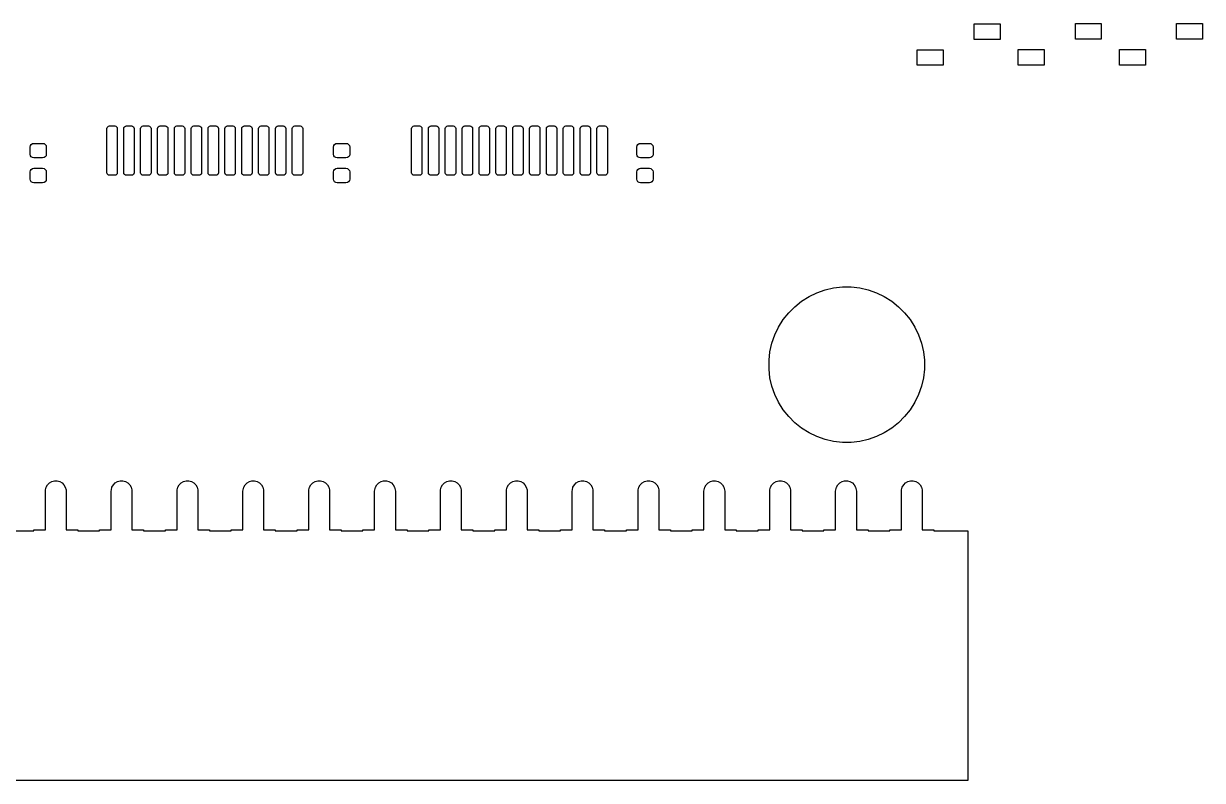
# Model space of a CAD drawing. Header units: inches. Extents: x 2.95 to 6.5, y -4.57 to -2.07.
# Drawn here: x 4.714 to 6.504, y -4.566 to -3.417 of the extents above; entities that cross this region are included whole.
import ezdxf

# ---------------------------------------------------------------- set-up
doc = ezdxf.new("R2010")
doc.units = ezdxf.units.IN
doc.header["$MEASUREMENT"] = 0
doc.layers.add('BLACK', color=7, linetype='CONTINUOUS')

msp = doc.modelspace()

# ---------------------------------------------------------------- linework, layer by layer
at = {"layer": 'BLACK', "linetype": 'CONTINUOUS'}
for p, q in [((6.1575, -3.4413), (6.1575, -3.4177)), ((6.1575, -3.4177), (6.1969, -3.4177)), ((6.1969, -3.4177), (6.1969, -3.4413)), ((6.311, -3.4409), (6.311, -3.4173)), ((6.311, -3.4173), (6.3504, -3.4173)), ((6.3504, -3.4173), (6.3504, -3.4409)), ((6.4646, -3.4409), (6.4646, -3.4173)), ((6.4646, -3.4173), (6.5039, -3.4173)), ((6.5039, -3.4173), (6.5039, -3.4409)), ((6.1969, -3.4413), (6.1575, -3.4413)), ((6.3504, -3.4409), (6.311, -3.4409)), ((6.5039, -3.4409), (6.4646, -3.4409)), ((6.0709, -3.4807), (6.0709, -3.4571)), ((6.0709, -3.4571), (6.1102, -3.4571)), ((6.1102, -3.4571), (6.1102, -3.4807)), ((6.2244, -3.4803), (6.2244, -3.4567)), ((6.2244, -3.4567), (6.2638, -3.4567)), ((6.2638, -3.4567), (6.2638, -3.4803)), ((6.378, -3.4803), (6.378, -3.4567)), ((6.378, -3.4567), (6.4173, -3.4567)), ((6.4173, -3.4567), (6.4173, -3.4803)), ((6.1102, -3.4807), (6.0709, -3.4807)), ((6.2638, -3.4803), (6.2244, -3.4803)), ((6.4173, -3.4803), (6.378, -3.4803)), ((4.8406, -3.5768), (4.8409, -3.5753)), ((4.8406, -3.6437), (4.8406, -3.5768)), ((4.8409, -3.5753), (4.8417, -3.574)), ((4.8417, -3.574), (4.843, -3.5731)), ((4.843, -3.5731), (4.8445, -3.5728)), ((4.8445, -3.5728), (4.8524, -3.5728)), ((4.8524, -3.5728), (4.8539, -3.5731)), ((4.8539, -3.5731), (4.8551, -3.574)), ((4.8551, -3.574), (4.856, -3.5753)), ((4.856, -3.5753), (4.8563, -3.5768)), ((4.8563, -3.5768), (4.8563, -3.6437)), ((4.8661, -3.5768), (4.8664, -3.5753)), ((4.8661, -3.6437), (4.8661, -3.5768)), ((4.8664, -3.5753), (4.8673, -3.574)), ((4.8673, -3.574), (4.8686, -3.5731)), ((4.8686, -3.5731), (4.8701, -3.5728)), ((4.8701, -3.5728), (4.878, -3.5728)), ((4.878, -3.5728), (4.8795, -3.5731)), ((4.8795, -3.5731), (4.8807, -3.574)), ((4.8807, -3.574), (4.8816, -3.5753)), ((4.8816, -3.5753), (4.8819, -3.5768)), ((4.8819, -3.5768), (4.8819, -3.6437)), ((4.8917, -3.5768), (4.892, -3.5753)), ((4.8917, -3.6437), (4.8917, -3.5768)), ((4.892, -3.5753), (4.8929, -3.574)), ((4.8929, -3.574), (4.8942, -3.5731)), ((4.8942, -3.5731), (4.8957, -3.5728)), ((4.8957, -3.5728), (4.9035, -3.5728)), ((4.9035, -3.5728), (4.905, -3.5731)), ((4.905, -3.5731), (4.9063, -3.574)), ((4.9063, -3.574), (4.9072, -3.5753)), ((4.9072, -3.5753), (4.9075, -3.5768)), ((4.9075, -3.5768), (4.9075, -3.6437)), ((4.9173, -3.5768), (4.9176, -3.5753)), ((4.9173, -3.6437), (4.9173, -3.5768)), ((4.9176, -3.5753), (4.9185, -3.574)), ((4.9185, -3.574), (4.9198, -3.5731)), ((4.9198, -3.5731), (4.9213, -3.5728)), ((4.9213, -3.5728), (4.9291, -3.5728)), ((4.9291, -3.5728), (4.9306, -3.5731)), ((4.9306, -3.5731), (4.9319, -3.574)), ((4.9319, -3.574), (4.9328, -3.5753)), ((4.9328, -3.5753), (4.9331, -3.5768)), ((4.9331, -3.5768), (4.9331, -3.6437)), ((4.9429, -3.5768), (4.9432, -3.5753)), ((4.9429, -3.6437), (4.9429, -3.5768)), ((4.9432, -3.5753), (4.9441, -3.574)), ((4.9441, -3.574), (4.9453, -3.5731)), ((4.9453, -3.5731), (4.9469, -3.5728)), ((4.9469, -3.5728), (4.9547, -3.5728)), ((4.9547, -3.5728), (4.9562, -3.5731)), ((4.9562, -3.5731), (4.9575, -3.574)), ((4.9575, -3.574), (4.9584, -3.5753)), ((4.9584, -3.5753), (4.9587, -3.5768)), ((4.9587, -3.5768), (4.9587, -3.6437)), ((4.9685, -3.5768), (4.9688, -3.5753)), ((4.9685, -3.6437), (4.9685, -3.5768)), ((4.9688, -3.5753), (4.9697, -3.574)), ((4.9697, -3.574), (4.9709, -3.5731)), ((4.9709, -3.5731), (4.9724, -3.5728)), ((4.9724, -3.5728), (4.9803, -3.5728)), ((4.9803, -3.5728), (4.9818, -3.5731)), ((4.9818, -3.5731), (4.9831, -3.574)), ((4.9831, -3.574), (4.984, -3.5753)), ((4.984, -3.5753), (4.9843, -3.5768)), ((4.9843, -3.5768), (4.9843, -3.6437)), ((4.9941, -3.5768), (4.9944, -3.5753)), ((4.9941, -3.6437), (4.9941, -3.5768)), ((4.9944, -3.5753), (4.9952, -3.574)), ((4.9952, -3.574), (4.9965, -3.5731)), ((4.9965, -3.5731), (4.998, -3.5728)), ((4.998, -3.5728), (5.0059, -3.5728)), ((5.0059, -3.5728), (5.0074, -3.5731)), ((5.0074, -3.5731), (5.0087, -3.574)), ((5.0087, -3.574), (5.0095, -3.5753)), ((5.0095, -3.5753), (5.0098, -3.5768)), ((5.0098, -3.5768), (5.0098, -3.6437)), ((5.0197, -3.5768), (5.02, -3.5753)), ((5.0197, -3.6437), (5.0197, -3.5768)), ((5.02, -3.5753), (5.0208, -3.574)), ((5.0208, -3.574), (5.0221, -3.5731)), ((5.0221, -3.5731), (5.0236, -3.5728)), ((5.0236, -3.5728), (5.0315, -3.5728)), ((5.0315, -3.5728), (5.033, -3.5731)), ((5.033, -3.5731), (5.0343, -3.574)), ((5.0343, -3.574), (5.0351, -3.5753)), ((5.0351, -3.5753), (5.0354, -3.5768)), ((5.0354, -3.5768), (5.0354, -3.6437)), ((5.0453, -3.5768), (5.0456, -3.5753)), ((5.0453, -3.6437), (5.0453, -3.5768)), ((5.0456, -3.5753), (5.0464, -3.574)), ((5.0464, -3.574), (5.0477, -3.5731)), ((5.0477, -3.5731), (5.0492, -3.5728)), ((5.0492, -3.5728), (5.0571, -3.5728)), ((5.0571, -3.5728), (5.0586, -3.5731)), ((5.0586, -3.5731), (5.0599, -3.574)), ((5.0599, -3.574), (5.0607, -3.5753)), ((5.0607, -3.5753), (5.061, -3.5768)), ((5.061, -3.5768), (5.061, -3.6437)), ((5.0709, -3.5768), (5.0712, -3.5753)), ((5.0709, -3.6437), (5.0709, -3.5768)), ((5.0712, -3.5753), (5.072, -3.574)), ((5.072, -3.574), (5.0733, -3.5731)), ((5.0733, -3.5731), (5.0748, -3.5728)), ((5.0748, -3.5728), (5.0827, -3.5728)), ((5.0827, -3.5728), (5.0842, -3.5731)), ((5.0842, -3.5731), (5.0855, -3.574)), ((5.0855, -3.574), (5.0863, -3.5753)), ((5.0863, -3.5753), (5.0866, -3.5768)), ((5.0866, -3.5768), (5.0866, -3.6437)), ((5.0965, -3.5768), (5.0968, -3.5753)), ((5.0965, -3.6437), (5.0965, -3.5768)), ((5.0968, -3.5753), (5.0976, -3.574)), ((5.0976, -3.574), (5.0989, -3.5731)), ((5.0989, -3.5731), (5.1004, -3.5728)), ((5.1004, -3.5728), (5.1083, -3.5728)), ((5.1083, -3.5728), (5.1098, -3.5731)), ((5.1098, -3.5731), (5.1111, -3.574)), ((5.1111, -3.574), (5.1119, -3.5753)), ((5.1119, -3.5753), (5.1122, -3.5768)), ((5.1122, -3.5768), (5.1122, -3.6437)), ((5.122, -3.5768), (5.1223, -3.5753)), ((5.122, -3.6437), (5.122, -3.5768)), ((5.1223, -3.5753), (5.1232, -3.574)), ((5.1232, -3.574), (5.1245, -3.5731)), ((5.1245, -3.5731), (5.126, -3.5728)), ((5.126, -3.5728), (5.1339, -3.5728)), ((5.1339, -3.5728), (5.1354, -3.5731)), ((5.1354, -3.5731), (5.1366, -3.574)), ((5.1366, -3.574), (5.1375, -3.5753)), ((5.1375, -3.5753), (5.1378, -3.5768)), ((5.1378, -3.5768), (5.1378, -3.6437)), ((5.3031, -3.5768), (5.3034, -3.5753)), ((5.3031, -3.6437), (5.3031, -3.5768)), ((5.3034, -3.5753), (5.3043, -3.574)), ((5.3043, -3.574), (5.3056, -3.5731)), ((5.3056, -3.5731), (5.3071, -3.5728)), ((5.3071, -3.5728), (5.315, -3.5728)), ((5.315, -3.5728), (5.3165, -3.5731)), ((5.3165, -3.5731), (5.3177, -3.574)), ((5.3177, -3.574), (5.3186, -3.5753)), ((5.3186, -3.5753), (5.3189, -3.5768)), ((5.3189, -3.5768), (5.3189, -3.6437)), ((5.3287, -3.5768), (5.329, -3.5753)), ((5.3287, -3.6437), (5.3287, -3.5768)), ((5.329, -3.5753), (5.3299, -3.574)), ((5.3299, -3.574), (5.3312, -3.5731)), ((5.3312, -3.5731), (5.3327, -3.5728)), ((5.3327, -3.5728), (5.3406, -3.5728)), ((5.3406, -3.5728), (5.3421, -3.5731)), ((5.3421, -3.5731), (5.3433, -3.574)), ((5.3433, -3.574), (5.3442, -3.5753)), ((5.3442, -3.5753), (5.3445, -3.5768)), ((5.3445, -3.5768), (5.3445, -3.6437)), ((5.3543, -3.5768), (5.3546, -3.5753)), ((5.3543, -3.6437), (5.3543, -3.5768)), ((5.3546, -3.5753), (5.3555, -3.574)), ((5.3555, -3.574), (5.3568, -3.5731)), ((5.3568, -3.5731), (5.3583, -3.5728)), ((5.3583, -3.5728), (5.3661, -3.5728)), ((5.3661, -3.5728), (5.3676, -3.5731)), ((5.3676, -3.5731), (5.3689, -3.574)), ((5.3689, -3.574), (5.3698, -3.5753)), ((5.3698, -3.5753), (5.3701, -3.5768)), ((5.3701, -3.5768), (5.3701, -3.6437)), ((5.3799, -3.5768), (5.3802, -3.5753)), ((5.3799, -3.6437), (5.3799, -3.5768)), ((5.3802, -3.5753), (5.3811, -3.574)), ((5.3811, -3.574), (5.3824, -3.5731)), ((5.3824, -3.5731), (5.3839, -3.5728)), ((5.3839, -3.5728), (5.3917, -3.5728)), ((5.3917, -3.5728), (5.3932, -3.5731)), ((5.3932, -3.5731), (5.3945, -3.574)), ((5.3945, -3.574), (5.3954, -3.5753)), ((5.3954, -3.5753), (5.3957, -3.5768)), ((5.3957, -3.5768), (5.3957, -3.6437)), ((5.4055, -3.5768), (5.4058, -3.5753)), ((5.4055, -3.6437), (5.4055, -3.5768)), ((5.4058, -3.5753), (5.4067, -3.574)), ((5.4067, -3.574), (5.4079, -3.5731)), ((5.4079, -3.5731), (5.4094, -3.5728)), ((5.4094, -3.5728), (5.4173, -3.5728)), ((5.4173, -3.5728), (5.4188, -3.5731)), ((5.4188, -3.5731), (5.4201, -3.574)), ((5.4201, -3.574), (5.421, -3.5753)), ((5.421, -3.5753), (5.4213, -3.5768)), ((5.4213, -3.5768), (5.4213, -3.6437)), ((5.4311, -3.5768), (5.4314, -3.5753)), ((5.4311, -3.6437), (5.4311, -3.5768)), ((5.4314, -3.5753), (5.4323, -3.574)), ((5.4323, -3.574), (5.4335, -3.5731)), ((5.4335, -3.5731), (5.435, -3.5728)), ((5.435, -3.5728), (5.4429, -3.5728)), ((5.4429, -3.5728), (5.4444, -3.5731)), ((5.4444, -3.5731), (5.4457, -3.574)), ((5.4457, -3.574), (5.4466, -3.5753)), ((5.4466, -3.5753), (5.4469, -3.5768)), ((5.4469, -3.5768), (5.4469, -3.6437)), ((5.4567, -3.5768), (5.457, -3.5753)), ((5.4567, -3.6437), (5.4567, -3.5768)), ((5.457, -3.5753), (5.4578, -3.574)), ((5.4578, -3.574), (5.4591, -3.5731)), ((5.4591, -3.5731), (5.4606, -3.5728)), ((5.4606, -3.5728), (5.4685, -3.5728)), ((5.4685, -3.5728), (5.47, -3.5731)), ((5.47, -3.5731), (5.4713, -3.574)), ((5.4713, -3.574), (5.4721, -3.5753)), ((5.4721, -3.5753), (5.4724, -3.5768)), ((5.4724, -3.5768), (5.4724, -3.6437)), ((5.4823, -3.5768), (5.4826, -3.5753)), ((5.4823, -3.6437), (5.4823, -3.5768)), ((5.4826, -3.5753), (5.4834, -3.574)), ((5.4834, -3.574), (5.4847, -3.5731)), ((5.4847, -3.5731), (5.4862, -3.5728)), ((5.4862, -3.5728), (5.4941, -3.5728)), ((5.4941, -3.5728), (5.4956, -3.5731)), ((5.4956, -3.5731), (5.4969, -3.574)), ((5.4969, -3.574), (5.4977, -3.5753)), ((5.4977, -3.5753), (5.498, -3.5768)), ((5.498, -3.5768), (5.498, -3.6437)), ((5.5079, -3.5768), (5.5082, -3.5753)), ((5.5079, -3.6437), (5.5079, -3.5768)), ((5.5082, -3.5753), (5.509, -3.574)), ((5.509, -3.574), (5.5103, -3.5731)), ((5.5103, -3.5731), (5.5118, -3.5728)), ((5.5118, -3.5728), (5.5197, -3.5728)), ((5.5197, -3.5728), (5.5212, -3.5731)), ((5.5212, -3.5731), (5.5225, -3.574)), ((5.5225, -3.574), (5.5233, -3.5753)), ((5.5233, -3.5753), (5.5236, -3.5768)), ((5.5236, -3.5768), (5.5236, -3.6437)), ((5.5335, -3.5768), (5.5338, -3.5753)), ((5.5335, -3.6437), (5.5335, -3.5768)), ((5.5338, -3.5753), (5.5346, -3.574)), ((5.5346, -3.574), (5.5359, -3.5731)), ((5.5359, -3.5731), (5.5374, -3.5728)), ((5.5374, -3.5728), (5.5453, -3.5728)), ((5.5453, -3.5728), (5.5468, -3.5731)), ((5.5468, -3.5731), (5.5481, -3.574)), ((5.5481, -3.574), (5.5489, -3.5753)), ((5.5489, -3.5753), (5.5492, -3.5768)), ((5.5492, -3.5768), (5.5492, -3.6437)), ((5.5591, -3.5768), (5.5594, -3.5753)), ((5.5591, -3.6437), (5.5591, -3.5768)), ((5.5594, -3.5753), (5.5602, -3.574)), ((5.5602, -3.574), (5.5615, -3.5731)), ((5.5615, -3.5731), (5.563, -3.5728)), ((5.563, -3.5728), (5.5709, -3.5728)), ((5.5709, -3.5728), (5.5724, -3.5731)), ((5.5724, -3.5731), (5.5737, -3.574)), ((5.5737, -3.574), (5.5745, -3.5753)), ((5.5745, -3.5753), (5.5748, -3.5768)), ((5.5748, -3.5768), (5.5748, -3.6437)), ((5.5846, -3.5768), (5.5849, -3.5753)), ((5.5846, -3.6437), (5.5846, -3.5768)), ((5.5849, -3.5753), (5.5858, -3.574)), ((5.5858, -3.574), (5.5871, -3.5731)), ((5.5871, -3.5731), (5.5886, -3.5728)), ((5.5886, -3.5728), (5.5965, -3.5728)), ((5.5965, -3.5728), (5.598, -3.5731)), ((5.598, -3.5731), (5.5992, -3.574)), ((5.5992, -3.574), (5.6001, -3.5753)), ((5.6001, -3.5753), (5.6004, -3.5768)), ((5.6004, -3.5768), (5.6004, -3.6437)), ((4.724, -3.6047), (4.7244, -3.6026)), ((4.724, -3.6157), (4.724, -3.6047)), ((4.7244, -3.6179), (4.724, -3.6157)), ((4.7244, -3.6026), (4.7256, -3.6008)), ((4.7256, -3.6008), (4.7274, -3.5996)), ((4.7274, -3.5996), (4.7295, -3.5992)), ((4.7295, -3.5992), (4.7429, -3.5992)), ((4.7429, -3.5992), (4.745, -3.5996)), ((4.745, -3.5996), (4.7468, -3.6008)), ((4.7468, -3.6008), (4.748, -3.6026)), ((4.748, -3.6026), (4.7484, -3.6047)), ((4.7484, -3.6157), (4.748, -3.6179)), ((4.7484, -3.6047), (4.7484, -3.6157)), ((5.1846, -3.6047), (5.1851, -3.6026)), ((5.1846, -3.6157), (5.1846, -3.6047)), ((5.1851, -3.6179), (5.1846, -3.6157)), ((5.1851, -3.6026), (5.1863, -3.6008)), ((5.1863, -3.6008), (5.188, -3.5996)), ((5.188, -3.5996), (5.1902, -3.5992)), ((5.1902, -3.5992), (5.2035, -3.5992)), ((5.2035, -3.5992), (5.2057, -3.5996)), ((5.2057, -3.5996), (5.2074, -3.6008)), ((5.2074, -3.6008), (5.2086, -3.6026)), ((5.2086, -3.6026), (5.2091, -3.6047)), ((5.2091, -3.6157), (5.2086, -3.6179)), ((5.2091, -3.6047), (5.2091, -3.6157)), ((5.6453, -3.6047), (5.6457, -3.6026)), ((5.6453, -3.6157), (5.6453, -3.6047)), ((5.6457, -3.6179), (5.6453, -3.6157)), ((5.6457, -3.6026), (5.6469, -3.6008)), ((5.6469, -3.6008), (5.6487, -3.5996)), ((5.6487, -3.5996), (5.6508, -3.5992)), ((5.6508, -3.5992), (5.6642, -3.5992)), ((5.6642, -3.5992), (5.6663, -3.5996)), ((5.6663, -3.5996), (5.6681, -3.6008)), ((5.6681, -3.6008), (5.6693, -3.6026)), ((5.6693, -3.6026), (5.6697, -3.6047)), ((5.6697, -3.6157), (5.6693, -3.6179)), ((5.6697, -3.6047), (5.6697, -3.6157)), ((4.7256, -3.6196), (4.7244, -3.6179)), ((4.7274, -3.6208), (4.7256, -3.6196)), ((4.7295, -3.6213), (4.7274, -3.6208)), ((4.7429, -3.6213), (4.7295, -3.6213)), ((4.745, -3.6208), (4.7429, -3.6213)), ((4.7468, -3.6196), (4.745, -3.6208)), ((4.748, -3.6179), (4.7468, -3.6196)), ((5.1863, -3.6196), (5.1851, -3.6179)), ((5.188, -3.6208), (5.1863, -3.6196)), ((5.1902, -3.6213), (5.188, -3.6208)), ((5.2035, -3.6213), (5.1902, -3.6213)), ((5.2057, -3.6208), (5.2035, -3.6213)), ((5.2074, -3.6196), (5.2057, -3.6208)), ((5.2086, -3.6179), (5.2074, -3.6196)), ((5.6469, -3.6196), (5.6457, -3.6179)), ((5.6487, -3.6208), (5.6469, -3.6196)), ((5.6508, -3.6213), (5.6487, -3.6208)), ((5.6642, -3.6213), (5.6508, -3.6213)), ((5.6663, -3.6208), (5.6642, -3.6213)), ((5.6681, -3.6196), (5.6663, -3.6208)), ((5.6693, -3.6179), (5.6681, -3.6196)), ((4.724, -3.6425), (4.7244, -3.6404)), ((4.724, -3.6535), (4.724, -3.6425)), ((4.7244, -3.6404), (4.7256, -3.6386)), ((4.7256, -3.6386), (4.7274, -3.6374)), ((4.7274, -3.6374), (4.7295, -3.637)), ((4.7295, -3.637), (4.7429, -3.637)), ((4.7429, -3.637), (4.745, -3.6374)), ((4.745, -3.6374), (4.7468, -3.6386)), ((4.7468, -3.6386), (4.748, -3.6404)), ((4.748, -3.6404), (4.7484, -3.6425)), ((4.7484, -3.6425), (4.7484, -3.6535)), ((4.8409, -3.6452), (4.8406, -3.6437)), ((4.8417, -3.6465), (4.8409, -3.6452)), ((4.843, -3.6473), (4.8417, -3.6465)), ((4.8445, -3.6476), (4.843, -3.6473)), ((4.8524, -3.6476), (4.8445, -3.6476)), ((4.8539, -3.6473), (4.8524, -3.6476)), ((4.8551, -3.6465), (4.8539, -3.6473)), ((4.856, -3.6452), (4.8551, -3.6465)), ((4.8563, -3.6437), (4.856, -3.6452)), ((4.8664, -3.6452), (4.8661, -3.6437)), ((4.8673, -3.6465), (4.8664, -3.6452)), ((4.8686, -3.6473), (4.8673, -3.6465)), ((4.8701, -3.6476), (4.8686, -3.6473)), ((4.878, -3.6476), (4.8701, -3.6476)), ((4.8795, -3.6473), (4.878, -3.6476)), ((4.8807, -3.6465), (4.8795, -3.6473)), ((4.8816, -3.6452), (4.8807, -3.6465)), ((4.8819, -3.6437), (4.8816, -3.6452)), ((4.892, -3.6452), (4.8917, -3.6437)), ((4.8929, -3.6465), (4.892, -3.6452)), ((4.8942, -3.6473), (4.8929, -3.6465)), ((4.8957, -3.6476), (4.8942, -3.6473)), ((4.9035, -3.6476), (4.8957, -3.6476)), ((4.905, -3.6473), (4.9035, -3.6476)), ((4.9063, -3.6465), (4.905, -3.6473)), ((4.9072, -3.6452), (4.9063, -3.6465)), ((4.9075, -3.6437), (4.9072, -3.6452)), ((4.9176, -3.6452), (4.9173, -3.6437)), ((4.9185, -3.6465), (4.9176, -3.6452)), ((4.9198, -3.6473), (4.9185, -3.6465)), ((4.9213, -3.6476), (4.9198, -3.6473)), ((4.9291, -3.6476), (4.9213, -3.6476)), ((4.9306, -3.6473), (4.9291, -3.6476)), ((4.9319, -3.6465), (4.9306, -3.6473)), ((4.9328, -3.6452), (4.9319, -3.6465)), ((4.9331, -3.6437), (4.9328, -3.6452)), ((4.9432, -3.6452), (4.9429, -3.6437)), ((4.9441, -3.6465), (4.9432, -3.6452)), ((4.9453, -3.6473), (4.9441, -3.6465)), ((4.9469, -3.6476), (4.9453, -3.6473)), ((4.9547, -3.6476), (4.9469, -3.6476)), ((4.9562, -3.6473), (4.9547, -3.6476)), ((4.9575, -3.6465), (4.9562, -3.6473)), ((4.9584, -3.6452), (4.9575, -3.6465)), ((4.9587, -3.6437), (4.9584, -3.6452)), ((4.9688, -3.6452), (4.9685, -3.6437)), ((4.9697, -3.6465), (4.9688, -3.6452)), ((4.9709, -3.6473), (4.9697, -3.6465)), ((4.9724, -3.6476), (4.9709, -3.6473)), ((4.9803, -3.6476), (4.9724, -3.6476)), ((4.9818, -3.6473), (4.9803, -3.6476)), ((4.9831, -3.6465), (4.9818, -3.6473)), ((4.984, -3.6452), (4.9831, -3.6465)), ((4.9843, -3.6437), (4.984, -3.6452)), ((4.9944, -3.6452), (4.9941, -3.6437)), ((4.9952, -3.6465), (4.9944, -3.6452)), ((4.9965, -3.6473), (4.9952, -3.6465)), ((4.998, -3.6476), (4.9965, -3.6473)), ((5.0059, -3.6476), (4.998, -3.6476)), ((5.0074, -3.6473), (5.0059, -3.6476)), ((5.0087, -3.6465), (5.0074, -3.6473)), ((5.0095, -3.6452), (5.0087, -3.6465)), ((5.0098, -3.6437), (5.0095, -3.6452)), ((5.02, -3.6452), (5.0197, -3.6437)), ((5.0208, -3.6465), (5.02, -3.6452)), ((5.0221, -3.6473), (5.0208, -3.6465)), ((5.0236, -3.6476), (5.0221, -3.6473)), ((5.0315, -3.6476), (5.0236, -3.6476)), ((5.033, -3.6473), (5.0315, -3.6476)), ((5.0343, -3.6465), (5.033, -3.6473)), ((5.0351, -3.6452), (5.0343, -3.6465)), ((5.0354, -3.6437), (5.0351, -3.6452)), ((5.0456, -3.6452), (5.0453, -3.6437)), ((5.0464, -3.6465), (5.0456, -3.6452)), ((5.0477, -3.6473), (5.0464, -3.6465)), ((5.0492, -3.6476), (5.0477, -3.6473)), ((5.0571, -3.6476), (5.0492, -3.6476)), ((5.0586, -3.6473), (5.0571, -3.6476)), ((5.0599, -3.6465), (5.0586, -3.6473)), ((5.0607, -3.6452), (5.0599, -3.6465)), ((5.061, -3.6437), (5.0607, -3.6452)), ((5.0712, -3.6452), (5.0709, -3.6437)), ((5.072, -3.6465), (5.0712, -3.6452)), ((5.0733, -3.6473), (5.072, -3.6465)), ((5.0748, -3.6476), (5.0733, -3.6473)), ((5.0827, -3.6476), (5.0748, -3.6476)), ((5.0842, -3.6473), (5.0827, -3.6476)), ((5.0855, -3.6465), (5.0842, -3.6473)), ((5.0863, -3.6452), (5.0855, -3.6465)), ((5.0866, -3.6437), (5.0863, -3.6452)), ((5.0968, -3.6452), (5.0965, -3.6437)), ((5.0976, -3.6465), (5.0968, -3.6452)), ((5.0989, -3.6473), (5.0976, -3.6465)), ((5.1004, -3.6476), (5.0989, -3.6473)), ((5.1083, -3.6476), (5.1004, -3.6476)), ((5.1098, -3.6473), (5.1083, -3.6476)), ((5.1111, -3.6465), (5.1098, -3.6473)), ((5.1119, -3.6452), (5.1111, -3.6465)), ((5.1122, -3.6437), (5.1119, -3.6452)), ((5.1223, -3.6452), (5.122, -3.6437)), ((5.1232, -3.6465), (5.1223, -3.6452)), ((5.1245, -3.6473), (5.1232, -3.6465)), ((5.126, -3.6476), (5.1245, -3.6473)), ((5.1339, -3.6476), (5.126, -3.6476)), ((5.1354, -3.6473), (5.1339, -3.6476)), ((5.1366, -3.6465), (5.1354, -3.6473)), ((5.1375, -3.6452), (5.1366, -3.6465)), ((5.1378, -3.6437), (5.1375, -3.6452)), ((5.1846, -3.6425), (5.1851, -3.6404)), ((5.1846, -3.6535), (5.1846, -3.6425)), ((5.1851, -3.6404), (5.1863, -3.6386)), ((5.1863, -3.6386), (5.188, -3.6374)), ((5.188, -3.6374), (5.1902, -3.637)), ((5.1902, -3.637), (5.2035, -3.637)), ((5.2035, -3.637), (5.2057, -3.6374)), ((5.2057, -3.6374), (5.2074, -3.6386)), ((5.2074, -3.6386), (5.2086, -3.6404)), ((5.2086, -3.6404), (5.2091, -3.6425)), ((5.2091, -3.6425), (5.2091, -3.6535)), ((5.3034, -3.6452), (5.3031, -3.6437)), ((5.3043, -3.6465), (5.3034, -3.6452)), ((5.3056, -3.6473), (5.3043, -3.6465)), ((5.3071, -3.6476), (5.3056, -3.6473)), ((5.315, -3.6476), (5.3071, -3.6476)), ((5.3165, -3.6473), (5.315, -3.6476)), ((5.3177, -3.6465), (5.3165, -3.6473)), ((5.3186, -3.6452), (5.3177, -3.6465)), ((5.3189, -3.6437), (5.3186, -3.6452)), ((5.329, -3.6452), (5.3287, -3.6437)), ((5.3299, -3.6465), (5.329, -3.6452)), ((5.3312, -3.6473), (5.3299, -3.6465)), ((5.3327, -3.6476), (5.3312, -3.6473)), ((5.3406, -3.6476), (5.3327, -3.6476)), ((5.3421, -3.6473), (5.3406, -3.6476)), ((5.3433, -3.6465), (5.3421, -3.6473)), ((5.3442, -3.6452), (5.3433, -3.6465)), ((5.3445, -3.6437), (5.3442, -3.6452)), ((5.3546, -3.6452), (5.3543, -3.6437)), ((5.3555, -3.6465), (5.3546, -3.6452)), ((5.3568, -3.6473), (5.3555, -3.6465)), ((5.3583, -3.6476), (5.3568, -3.6473)), ((5.3661, -3.6476), (5.3583, -3.6476)), ((5.3676, -3.6473), (5.3661, -3.6476)), ((5.3689, -3.6465), (5.3676, -3.6473)), ((5.3698, -3.6452), (5.3689, -3.6465)), ((5.3701, -3.6437), (5.3698, -3.6452)), ((5.3802, -3.6452), (5.3799, -3.6437)), ((5.3811, -3.6465), (5.3802, -3.6452)), ((5.3824, -3.6473), (5.3811, -3.6465)), ((5.3839, -3.6476), (5.3824, -3.6473)), ((5.3917, -3.6476), (5.3839, -3.6476)), ((5.3932, -3.6473), (5.3917, -3.6476)), ((5.3945, -3.6465), (5.3932, -3.6473)), ((5.3954, -3.6452), (5.3945, -3.6465)), ((5.3957, -3.6437), (5.3954, -3.6452)), ((5.4058, -3.6452), (5.4055, -3.6437)), ((5.4067, -3.6465), (5.4058, -3.6452)), ((5.4079, -3.6473), (5.4067, -3.6465)), ((5.4094, -3.6476), (5.4079, -3.6473)), ((5.4173, -3.6476), (5.4094, -3.6476)), ((5.4188, -3.6473), (5.4173, -3.6476)), ((5.4201, -3.6465), (5.4188, -3.6473)), ((5.421, -3.6452), (5.4201, -3.6465)), ((5.4213, -3.6437), (5.421, -3.6452)), ((5.4314, -3.6452), (5.4311, -3.6437)), ((5.4323, -3.6465), (5.4314, -3.6452)), ((5.4335, -3.6473), (5.4323, -3.6465)), ((5.435, -3.6476), (5.4335, -3.6473)), ((5.4429, -3.6476), (5.435, -3.6476)), ((5.4444, -3.6473), (5.4429, -3.6476)), ((5.4457, -3.6465), (5.4444, -3.6473)), ((5.4466, -3.6452), (5.4457, -3.6465)), ((5.4469, -3.6437), (5.4466, -3.6452)), ((5.457, -3.6452), (5.4567, -3.6437)), ((5.4578, -3.6465), (5.457, -3.6452)), ((5.4591, -3.6473), (5.4578, -3.6465)), ((5.4606, -3.6476), (5.4591, -3.6473)), ((5.4685, -3.6476), (5.4606, -3.6476)), ((5.47, -3.6473), (5.4685, -3.6476)), ((5.4713, -3.6465), (5.47, -3.6473)), ((5.4721, -3.6452), (5.4713, -3.6465)), ((5.4724, -3.6437), (5.4721, -3.6452)), ((5.4826, -3.6452), (5.4823, -3.6437)), ((5.4834, -3.6465), (5.4826, -3.6452)), ((5.4847, -3.6473), (5.4834, -3.6465)), ((5.4862, -3.6476), (5.4847, -3.6473)), ((5.4941, -3.6476), (5.4862, -3.6476)), ((5.4956, -3.6473), (5.4941, -3.6476)), ((5.4969, -3.6465), (5.4956, -3.6473)), ((5.4977, -3.6452), (5.4969, -3.6465)), ((5.498, -3.6437), (5.4977, -3.6452)), ((5.5082, -3.6452), (5.5079, -3.6437)), ((5.509, -3.6465), (5.5082, -3.6452)), ((5.5103, -3.6473), (5.509, -3.6465)), ((5.5118, -3.6476), (5.5103, -3.6473)), ((5.5197, -3.6476), (5.5118, -3.6476)), ((5.5212, -3.6473), (5.5197, -3.6476)), ((5.5225, -3.6465), (5.5212, -3.6473)), ((5.5233, -3.6452), (5.5225, -3.6465)), ((5.5236, -3.6437), (5.5233, -3.6452)), ((5.5338, -3.6452), (5.5335, -3.6437)), ((5.5346, -3.6465), (5.5338, -3.6452)), ((5.5359, -3.6473), (5.5346, -3.6465)), ((5.5374, -3.6476), (5.5359, -3.6473)), ((5.5453, -3.6476), (5.5374, -3.6476)), ((5.5468, -3.6473), (5.5453, -3.6476)), ((5.5481, -3.6465), (5.5468, -3.6473)), ((5.5489, -3.6452), (5.5481, -3.6465)), ((5.5492, -3.6437), (5.5489, -3.6452)), ((5.5594, -3.6452), (5.5591, -3.6437)), ((5.5602, -3.6465), (5.5594, -3.6452)), ((5.5615, -3.6473), (5.5602, -3.6465)), ((5.563, -3.6476), (5.5615, -3.6473)), ((5.5709, -3.6476), (5.563, -3.6476)), ((5.5724, -3.6473), (5.5709, -3.6476)), ((5.5737, -3.6465), (5.5724, -3.6473)), ((5.5745, -3.6452), (5.5737, -3.6465)), ((5.5748, -3.6437), (5.5745, -3.6452)), ((5.5849, -3.6452), (5.5846, -3.6437)), ((5.5858, -3.6465), (5.5849, -3.6452)), ((5.5871, -3.6473), (5.5858, -3.6465)), ((5.5886, -3.6476), (5.5871, -3.6473)), ((5.5965, -3.6476), (5.5886, -3.6476)), ((5.598, -3.6473), (5.5965, -3.6476)), ((5.5992, -3.6465), (5.598, -3.6473)), ((5.6001, -3.6452), (5.5992, -3.6465)), ((5.6004, -3.6437), (5.6001, -3.6452)), ((5.6453, -3.6425), (5.6457, -3.6404)), ((5.6453, -3.6535), (5.6453, -3.6425)), ((5.6457, -3.6404), (5.6469, -3.6386)), ((5.6469, -3.6386), (5.6487, -3.6374)), ((5.6487, -3.6374), (5.6508, -3.637)), ((5.6508, -3.637), (5.6642, -3.637)), ((5.6642, -3.637), (5.6663, -3.6374)), ((5.6663, -3.6374), (5.6681, -3.6386)), ((5.6681, -3.6386), (5.6693, -3.6404)), ((5.6693, -3.6404), (5.6697, -3.6425)), ((5.6697, -3.6425), (5.6697, -3.6535)), ((4.7244, -3.6557), (4.724, -3.6535)), ((4.7256, -3.6574), (4.7244, -3.6557)), ((4.7274, -3.6586), (4.7256, -3.6574)), ((4.7295, -3.6591), (4.7274, -3.6586)), ((4.7429, -3.6591), (4.7295, -3.6591)), ((4.745, -3.6586), (4.7429, -3.6591)), ((4.7468, -3.6574), (4.745, -3.6586)), ((4.748, -3.6557), (4.7468, -3.6574)), ((4.7484, -3.6535), (4.748, -3.6557)), ((5.1851, -3.6557), (5.1846, -3.6535)), ((5.1863, -3.6574), (5.1851, -3.6557)), ((5.188, -3.6586), (5.1863, -3.6574)), ((5.1902, -3.6591), (5.188, -3.6586)), ((5.2035, -3.6591), (5.1902, -3.6591)), ((5.2057, -3.6586), (5.2035, -3.6591)), ((5.2074, -3.6574), (5.2057, -3.6586)), ((5.2086, -3.6557), (5.2074, -3.6574)), ((5.2091, -3.6535), (5.2086, -3.6557)), ((5.6457, -3.6557), (5.6453, -3.6535)), ((5.6469, -3.6574), (5.6457, -3.6557)), ((5.6487, -3.6586), (5.6469, -3.6574)), ((5.6508, -3.6591), (5.6487, -3.6586)), ((5.6642, -3.6591), (5.6508, -3.6591)), ((5.6663, -3.6586), (5.6642, -3.6591)), ((5.6681, -3.6574), (5.6663, -3.6586)), ((5.6693, -3.6557), (5.6681, -3.6574)), ((5.6697, -3.6535), (5.6693, -3.6557)), ((5.9066, -3.8318), (5.9186, -3.826)), ((5.9186, -3.826), (5.9311, -3.8217)), ((5.9311, -3.8217), (5.944, -3.8187)), ((5.944, -3.8187), (5.9572, -3.8172)), ((5.9572, -3.8172), (5.9704, -3.8172)), ((5.9704, -3.8172), (5.9836, -3.8187)), ((5.9836, -3.8187), (5.9965, -3.8217)), ((5.9965, -3.8217), (6.009, -3.826)), ((6.009, -3.826), (6.0209, -3.8318)), ((5.8757, -3.8565), (5.8851, -3.8471)), ((5.8851, -3.8471), (5.8954, -3.8388)), ((5.8954, -3.8388), (5.9066, -3.8318)), ((6.0209, -3.8318), (6.0321, -3.8388)), ((6.0321, -3.8388), (6.0425, -3.8471)), ((6.0425, -3.8471), (6.0518, -3.8565)), ((5.8675, -3.8668), (5.8757, -3.8565)), ((6.0518, -3.8565), (6.0601, -3.8668)), ((5.8547, -3.89), (5.8604, -3.878)), ((5.8604, -3.878), (5.8675, -3.8668)), ((6.0601, -3.8668), (6.0672, -3.878)), ((6.0672, -3.878), (6.0729, -3.89)), ((5.8503, -3.9025), (5.8547, -3.89)), ((6.0729, -3.89), (6.0773, -3.9025)), ((5.8459, -3.9285), (5.8473, -3.9154)), ((5.8473, -3.9154), (5.8503, -3.9025)), ((6.0773, -3.9025), (6.0802, -3.9154)), ((6.0802, -3.9154), (6.0817, -3.9285)), ((5.8459, -3.9418), (5.8459, -3.9285)), ((6.0817, -3.9285), (6.0817, -3.9418)), ((5.8473, -3.9549), (5.8459, -3.9418)), ((5.8503, -3.9679), (5.8473, -3.9549)), ((6.0802, -3.9549), (6.0773, -3.9679)), ((6.0817, -3.9418), (6.0802, -3.9549)), ((5.8547, -3.9804), (5.8503, -3.9679)), ((6.0773, -3.9679), (6.0729, -3.9804)), ((5.8604, -3.9923), (5.8547, -3.9804)), ((6.0729, -3.9804), (6.0672, -3.9923)), ((5.8675, -4.0035), (5.8604, -3.9923)), ((5.8757, -4.0139), (5.8675, -4.0035)), ((6.0601, -4.0035), (6.0518, -4.0139)), ((6.0672, -3.9923), (6.0601, -4.0035)), ((5.8851, -4.0232), (5.8757, -4.0139)), ((5.8954, -4.0315), (5.8851, -4.0232)), ((6.0425, -4.0232), (6.0321, -4.0315)), ((6.0518, -4.0139), (6.0425, -4.0232)), ((5.9066, -4.0385), (5.8954, -4.0315)), ((5.9186, -4.0443), (5.9066, -4.0385)), ((5.9311, -4.0487), (5.9186, -4.0443)), ((6.009, -4.0443), (5.9965, -4.0487)), ((6.0209, -4.0385), (6.009, -4.0443)), ((6.0321, -4.0315), (6.0209, -4.0385)), ((5.944, -4.0516), (5.9311, -4.0487)), ((5.9572, -4.0531), (5.944, -4.0516)), ((5.9704, -4.0531), (5.9572, -4.0531)), ((5.9836, -4.0516), (5.9704, -4.0531)), ((5.9965, -4.0487), (5.9836, -4.0516)), ((4.7503, -4.1174), (4.7532, -4.1145)), ((4.7532, -4.1145), (4.7568, -4.1124)), ((4.7568, -4.1124), (4.7607, -4.1114)), ((4.7607, -4.1114), (4.7648, -4.1114)), ((4.7648, -4.1114), (4.7688, -4.1124)), ((4.7688, -4.1124), (4.7724, -4.1145)), ((4.7724, -4.1145), (4.7753, -4.1174)), ((4.8503, -4.1174), (4.8532, -4.1145)), ((4.8532, -4.1145), (4.8568, -4.1124)), ((4.8568, -4.1124), (4.8607, -4.1114)), ((4.8607, -4.1114), (4.8648, -4.1114)), ((4.8648, -4.1114), (4.8688, -4.1124)), ((4.8688, -4.1124), (4.8724, -4.1145)), ((4.8724, -4.1145), (4.8753, -4.1174)), ((4.9503, -4.1174), (4.9532, -4.1145)), ((4.9532, -4.1145), (4.9568, -4.1124)), ((4.9568, -4.1124), (4.9607, -4.1114)), ((4.9607, -4.1114), (4.9648, -4.1114)), ((4.9648, -4.1114), (4.9688, -4.1124)), ((4.9688, -4.1124), (4.9724, -4.1145)), ((4.9724, -4.1145), (4.9753, -4.1174)), ((5.0503, -4.1174), (5.0532, -4.1145)), ((5.0532, -4.1145), (5.0568, -4.1124)), ((5.0568, -4.1124), (5.0607, -4.1114)), ((5.0607, -4.1114), (5.0648, -4.1114)), ((5.0648, -4.1114), (5.0688, -4.1124)), ((5.0688, -4.1124), (5.0724, -4.1145)), ((5.0724, -4.1145), (5.0753, -4.1174)), ((5.1503, -4.1174), (5.1532, -4.1145)), ((5.1532, -4.1145), (5.1568, -4.1124)), ((5.1568, -4.1124), (5.1607, -4.1114)), ((5.1607, -4.1114), (5.1648, -4.1114)), ((5.1648, -4.1114), (5.1688, -4.1124)), ((5.1688, -4.1124), (5.1724, -4.1145)), ((5.1724, -4.1145), (5.1753, -4.1174)), ((5.2503, -4.1174), (5.2532, -4.1145)), ((5.2532, -4.1145), (5.2568, -4.1124)), ((5.2568, -4.1124), (5.2607, -4.1114)), ((5.2607, -4.1114), (5.2648, -4.1114)), ((5.2648, -4.1114), (5.2688, -4.1124)), ((5.2688, -4.1124), (5.2724, -4.1145)), ((5.2724, -4.1145), (5.2753, -4.1174)), ((5.3503, -4.1174), (5.3532, -4.1145)), ((5.3532, -4.1145), (5.3568, -4.1124)), ((5.3568, -4.1124), (5.3607, -4.1114)), ((5.3607, -4.1114), (5.3648, -4.1114)), ((5.3648, -4.1114), (5.3688, -4.1124)), ((5.3688, -4.1124), (5.3724, -4.1145)), ((5.3724, -4.1145), (5.3753, -4.1174)), ((5.4503, -4.1174), (5.4532, -4.1145)), ((5.4532, -4.1145), (5.4568, -4.1124)), ((5.4568, -4.1124), (5.4607, -4.1114)), ((5.4607, -4.1114), (5.4648, -4.1114)), ((5.4648, -4.1114), (5.4688, -4.1124)), ((5.4688, -4.1124), (5.4724, -4.1145)), ((5.4724, -4.1145), (5.4753, -4.1174)), ((5.5503, -4.1174), (5.5532, -4.1145)), ((5.5532, -4.1145), (5.5568, -4.1124)), ((5.5568, -4.1124), (5.5607, -4.1114)), ((5.5607, -4.1114), (5.5648, -4.1114)), ((5.5648, -4.1114), (5.5688, -4.1124)), ((5.5688, -4.1124), (5.5724, -4.1145)), ((5.5724, -4.1145), (5.5753, -4.1174)), ((5.6503, -4.1174), (5.6532, -4.1145)), ((5.6532, -4.1145), (5.6568, -4.1124)), ((5.6568, -4.1124), (5.6607, -4.1114)), ((5.6607, -4.1114), (5.6648, -4.1114)), ((5.6648, -4.1114), (5.6688, -4.1124)), ((5.6688, -4.1124), (5.6724, -4.1145)), ((5.6724, -4.1145), (5.6753, -4.1174)), ((5.7503, -4.1174), (5.7532, -4.1145)), ((5.7532, -4.1145), (5.7568, -4.1124)), ((5.7568, -4.1124), (5.7607, -4.1114)), ((5.7607, -4.1114), (5.7648, -4.1114)), ((5.7648, -4.1114), (5.7688, -4.1124)), ((5.7688, -4.1124), (5.7724, -4.1145)), ((5.7724, -4.1145), (5.7753, -4.1174)), ((5.8503, -4.1174), (5.8532, -4.1145)), ((5.8532, -4.1145), (5.8568, -4.1124)), ((5.8568, -4.1124), (5.8607, -4.1114)), ((5.8607, -4.1114), (5.8648, -4.1114)), ((5.8648, -4.1114), (5.8688, -4.1124)), ((5.8688, -4.1124), (5.8724, -4.1145)), ((5.8724, -4.1145), (5.8753, -4.1174)), ((5.9503, -4.1174), (5.9532, -4.1145)), ((5.9532, -4.1145), (5.9568, -4.1124)), ((5.9568, -4.1124), (5.9607, -4.1114)), ((5.9607, -4.1114), (5.9648, -4.1114)), ((5.9648, -4.1114), (5.9688, -4.1124)), ((5.9688, -4.1124), (5.9724, -4.1145)), ((5.9724, -4.1145), (5.9753, -4.1174)), ((6.0503, -4.1174), (6.0532, -4.1145)), ((6.0532, -4.1145), (6.0568, -4.1124)), ((6.0568, -4.1124), (6.0607, -4.1114)), ((6.0607, -4.1114), (6.0648, -4.1114)), ((6.0648, -4.1114), (6.0688, -4.1124)), ((6.0688, -4.1124), (6.0724, -4.1145)), ((6.0724, -4.1145), (6.0753, -4.1174)), ((4.747, -4.127), (4.7472, -4.1249)), ((4.747, -4.186), (4.747, -4.127)), ((4.7472, -4.1249), (4.7482, -4.121)), ((4.7482, -4.121), (4.7503, -4.1174)), ((4.7753, -4.1174), (4.7773, -4.121)), ((4.7773, -4.121), (4.7784, -4.1249)), ((4.7784, -4.1249), (4.7785, -4.127)), ((4.7785, -4.127), (4.7785, -4.186)), ((4.847, -4.127), (4.8472, -4.1249)), ((4.847, -4.186), (4.847, -4.127)), ((4.8472, -4.1249), (4.8482, -4.121)), ((4.8482, -4.121), (4.8503, -4.1174)), ((4.8753, -4.1174), (4.8773, -4.121)), ((4.8773, -4.121), (4.8784, -4.1249)), ((4.8784, -4.1249), (4.8785, -4.127)), ((4.8785, -4.127), (4.8785, -4.186)), ((4.947, -4.127), (4.9472, -4.1249)), ((4.947, -4.186), (4.947, -4.127)), ((4.9472, -4.1249), (4.9482, -4.121)), ((4.9482, -4.121), (4.9503, -4.1174)), ((4.9753, -4.1174), (4.9773, -4.121)), ((4.9773, -4.121), (4.9784, -4.1249)), ((4.9784, -4.1249), (4.9785, -4.127)), ((4.9785, -4.127), (4.9785, -4.186)), ((5.047, -4.127), (5.0472, -4.1249)), ((5.047, -4.186), (5.047, -4.127)), ((5.0472, -4.1249), (5.0482, -4.121)), ((5.0482, -4.121), (5.0503, -4.1174)), ((5.0753, -4.1174), (5.0773, -4.121)), ((5.0773, -4.121), (5.0784, -4.1249)), ((5.0784, -4.1249), (5.0785, -4.127)), ((5.0785, -4.127), (5.0785, -4.186)), ((5.147, -4.127), (5.1472, -4.1249)), ((5.147, -4.186), (5.147, -4.127)), ((5.1472, -4.1249), (5.1482, -4.121)), ((5.1482, -4.121), (5.1503, -4.1174)), ((5.1753, -4.1174), (5.1773, -4.121)), ((5.1773, -4.121), (5.1784, -4.1249)), ((5.1784, -4.1249), (5.1785, -4.127)), ((5.1785, -4.127), (5.1785, -4.186)), ((5.247, -4.127), (5.2472, -4.1249)), ((5.247, -4.186), (5.247, -4.127)), ((5.2472, -4.1249), (5.2482, -4.121)), ((5.2482, -4.121), (5.2503, -4.1174)), ((5.2753, -4.1174), (5.2773, -4.121)), ((5.2773, -4.121), (5.2784, -4.1249)), ((5.2784, -4.1249), (5.2785, -4.127)), ((5.2785, -4.127), (5.2785, -4.186)), ((5.347, -4.127), (5.3472, -4.1249)), ((5.347, -4.186), (5.347, -4.127)), ((5.3472, -4.1249), (5.3482, -4.121)), ((5.3482, -4.121), (5.3503, -4.1174)), ((5.3753, -4.1174), (5.3773, -4.121)), ((5.3773, -4.121), (5.3784, -4.1249)), ((5.3784, -4.1249), (5.3785, -4.127)), ((5.3785, -4.127), (5.3785, -4.186)), ((5.447, -4.127), (5.4472, -4.1249)), ((5.447, -4.186), (5.447, -4.127)), ((5.4472, -4.1249), (5.4482, -4.121)), ((5.4482, -4.121), (5.4503, -4.1174)), ((5.4753, -4.1174), (5.4773, -4.121)), ((5.4773, -4.121), (5.4784, -4.1249)), ((5.4784, -4.1249), (5.4785, -4.127)), ((5.4785, -4.127), (5.4785, -4.186)), ((5.547, -4.127), (5.5472, -4.1249)), ((5.547, -4.186), (5.547, -4.127)), ((5.5472, -4.1249), (5.5482, -4.121)), ((5.5482, -4.121), (5.5503, -4.1174)), ((5.5753, -4.1174), (5.5773, -4.121)), ((5.5773, -4.121), (5.5784, -4.1249)), ((5.5784, -4.1249), (5.5785, -4.127)), ((5.5785, -4.127), (5.5785, -4.186)), ((5.647, -4.127), (5.6472, -4.1249)), ((5.647, -4.186), (5.647, -4.127)), ((5.6472, -4.1249), (5.6482, -4.121)), ((5.6482, -4.121), (5.6503, -4.1174)), ((5.6753, -4.1174), (5.6773, -4.121)), ((5.6773, -4.121), (5.6784, -4.1249)), ((5.6784, -4.1249), (5.6785, -4.127)), ((5.6785, -4.127), (5.6785, -4.186)), ((5.747, -4.127), (5.7472, -4.1249)), ((5.747, -4.186), (5.747, -4.127)), ((5.7472, -4.1249), (5.7482, -4.121)), ((5.7482, -4.121), (5.7503, -4.1174)), ((5.7753, -4.1174), (5.7773, -4.121)), ((5.7773, -4.121), (5.7784, -4.1249)), ((5.7784, -4.1249), (5.7785, -4.127)), ((5.7785, -4.127), (5.7785, -4.186)), ((5.847, -4.127), (5.8472, -4.1249)), ((5.847, -4.186), (5.847, -4.127)), ((5.8472, -4.1249), (5.8482, -4.121)), ((5.8482, -4.121), (5.8503, -4.1174)), ((5.8753, -4.1174), (5.8773, -4.121)), ((5.8773, -4.121), (5.8784, -4.1249)), ((5.8784, -4.1249), (5.8785, -4.127)), ((5.8785, -4.127), (5.8785, -4.186)), ((5.947, -4.127), (5.9472, -4.1249)), ((5.947, -4.186), (5.947, -4.127)), ((5.9472, -4.1249), (5.9482, -4.121)), ((5.9482, -4.121), (5.9503, -4.1174)), ((5.9753, -4.1174), (5.9773, -4.121)), ((5.9773, -4.121), (5.9784, -4.1249)), ((5.9784, -4.1249), (5.9785, -4.127)), ((5.9785, -4.127), (5.9785, -4.186)), ((6.047, -4.127), (6.0472, -4.1249)), ((6.047, -4.186), (6.047, -4.127)), ((6.0472, -4.1249), (6.0482, -4.121)), ((6.0482, -4.121), (6.0503, -4.1174)), ((6.0753, -4.1174), (6.0773, -4.121)), ((6.0773, -4.121), (6.0784, -4.1249)), ((6.0784, -4.1249), (6.0785, -4.127)), ((6.0785, -4.127), (6.0785, -4.186)), ((4.6962, -4.1873), (4.7293, -4.1873)), ((4.7293, -4.1873), (4.7293, -4.186)), ((4.7293, -4.186), (4.747, -4.186)), ((4.7785, -4.186), (4.7962, -4.186)), ((4.7962, -4.186), (4.7962, -4.1873)), ((4.7962, -4.1873), (4.8293, -4.1873)), ((4.8293, -4.1873), (4.8293, -4.186)), ((4.8293, -4.186), (4.847, -4.186)), ((4.8785, -4.186), (4.8962, -4.186)), ((4.8962, -4.186), (4.8962, -4.1873)), ((4.8962, -4.1873), (4.9293, -4.1873)), ((4.9293, -4.1873), (4.9293, -4.186)), ((4.9293, -4.186), (4.947, -4.186)), ((4.9785, -4.186), (4.9962, -4.186)), ((4.9962, -4.186), (4.9962, -4.1873)), ((4.9962, -4.1873), (5.0293, -4.1873)), ((5.0293, -4.1873), (5.0293, -4.186)), ((5.0293, -4.186), (5.047, -4.186)), ((5.0785, -4.186), (5.0962, -4.186)), ((5.0962, -4.186), (5.0962, -4.1873)), ((5.0962, -4.1873), (5.1293, -4.1873)), ((5.1293, -4.1873), (5.1293, -4.186)), ((5.1293, -4.186), (5.147, -4.186)), ((5.1785, -4.186), (5.1962, -4.186)), ((5.1962, -4.186), (5.1962, -4.1873)), ((5.1962, -4.1873), (5.2293, -4.1873)), ((5.2293, -4.1873), (5.2293, -4.186)), ((5.2293, -4.186), (5.247, -4.186)), ((5.2785, -4.186), (5.2962, -4.186)), ((5.2962, -4.186), (5.2962, -4.1873)), ((5.2962, -4.1873), (5.3293, -4.1873)), ((5.3293, -4.1873), (5.3293, -4.186)), ((5.3293, -4.186), (5.347, -4.186)), ((5.3785, -4.186), (5.3962, -4.186)), ((5.3962, -4.186), (5.3962, -4.1873)), ((5.3962, -4.1873), (5.4293, -4.1873)), ((5.4293, -4.1873), (5.4293, -4.186)), ((5.4293, -4.186), (5.447, -4.186)), ((5.4785, -4.186), (5.4962, -4.186)), ((5.4962, -4.186), (5.4962, -4.1873)), ((5.4962, -4.1873), (5.5293, -4.1873)), ((5.5293, -4.1873), (5.5293, -4.186)), ((5.5293, -4.186), (5.547, -4.186)), ((5.5785, -4.186), (5.5962, -4.186)), ((5.5962, -4.186), (5.5962, -4.1873)), ((5.5962, -4.1873), (5.6293, -4.1873)), ((5.6293, -4.1873), (5.6293, -4.186)), ((5.6293, -4.186), (5.647, -4.186)), ((5.6785, -4.186), (5.6962, -4.186)), ((5.6962, -4.186), (5.6962, -4.1873)), ((5.6962, -4.1873), (5.7293, -4.1873)), ((5.7293, -4.1873), (5.7293, -4.186)), ((5.7293, -4.186), (5.747, -4.186)), ((5.7785, -4.186), (5.7962, -4.186)), ((5.7962, -4.186), (5.7962, -4.1873)), ((5.7962, -4.1873), (5.8293, -4.1873)), ((5.8293, -4.1873), (5.8293, -4.186)), ((5.8293, -4.186), (5.847, -4.186)), ((5.8785, -4.186), (5.8962, -4.186)), ((5.8962, -4.186), (5.8962, -4.1873)), ((5.8962, -4.1873), (5.9293, -4.1873)), ((5.9293, -4.1873), (5.9293, -4.186)), ((5.9293, -4.186), (5.947, -4.186)), ((5.9785, -4.186), (5.9962, -4.186)), ((5.9962, -4.186), (5.9962, -4.1873)), ((5.9962, -4.1873), (6.0293, -4.1873)), ((6.0293, -4.1873), (6.0293, -4.186)), ((6.0293, -4.186), (6.047, -4.186)), ((6.0785, -4.186), (6.0962, -4.186)), ((6.0962, -4.186), (6.0962, -4.1873)), ((6.0962, -4.1873), (6.1478, -4.1873)), ((6.1478, -4.1873), (6.1478, -4.5663)), ((6.1478, -4.5663), (3.5728, -4.5663))]:
    msp.add_line(p, q, dxfattribs=at)

doc.saveas('drawing.dxf')
